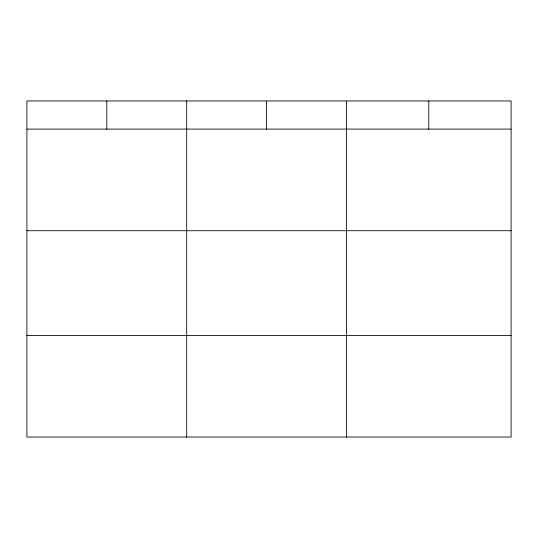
<?xml version="1.0" encoding="UTF-8"?>
<svg xmlns="http://www.w3.org/2000/svg" width="538" height="538" viewBox="0 0 538 538"><rect width="100%" height="100%" fill="white"/><g stroke="black" fill="none" stroke-linecap="round" stroke-linejoin="round"><path stroke-width="0.81" d="M511.1 129.1L511.1 437.031L26.9 437.031L26.9 100.969L511.1 100.969L511.1 129.1L26.9 129.1M26.9 230.715L511.1 230.715M26.9 335.409L511.1 335.409M428.786 100.969L428.786 129.1M346.472 100.969L346.472 437.031M266.579 100.969L266.579 129.1M186.686 100.969L186.686 437.031M106.793 100.969L106.793 129.1"/></g></svg>
